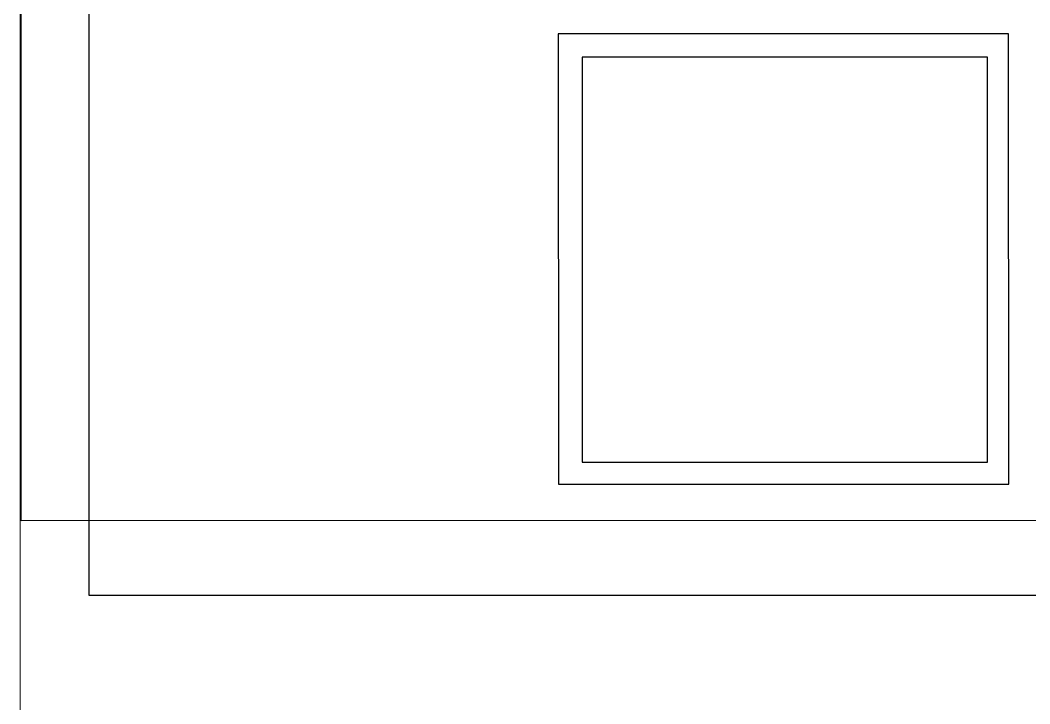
# Model space of a CAD drawing. Header units: inches. Extents: x 567429 to 582707, y 126347 to 133675.
# Drawn here: x 579085.49 to 579129.64, y 129147.45 to 129177.36 of the extents above; entities that cross this region are included whole.
import ezdxf

# ---------------------------------------------------------------- set-up
doc = ezdxf.new("R2010")
doc.units = ezdxf.units.IN
doc.header["$MEASUREMENT"] = 0
for name, color, linetype in [('BORD', 3, 'Continuous'), ('mobl', 11, 'Continuous'), ('wall kanaf', 4, 'Continuous')]:
    doc.layers.add(name, color=color, linetype=linetype)

# ---------------------------------------------------------------- blocks, each defined once
blk = doc.blocks.new('BOARD2')
at = {"layer": 'BORD', "color": 4}
for p, q in [((-163.075, -61.626), (-163.075, 0)), ((-163.075, 0), (163.075, 0))]:
    blk.add_line(p, q, dxfattribs=at)
at = {"layer": 'BORD'}
for p, q in [((-161.386, -24.794), (-161.386, -45.585)), ((-140.595, -24.794), (-161.386, -24.794)), ((-140.595, -45.585), (-140.595, -24.794)), ((-160.38, -25.901), (-160.38, -44.613)), ((-141.668, -25.901), (-160.38, -25.901)), ((-141.668, -44.613), (-141.668, -25.901)), ((-160.38, -44.613), (-141.668, -44.613)), ((-161.386, -45.585), (-140.595, -45.585))]:
    blk.add_line(p, q, dxfattribs=at)

msp = doc.modelspace()

# ---------------------------------------------------------------- linework, layer by layer
at = {"layer": 'mobl', "color": 15}
for p, q in [((579088.486, 129242.203), (579088.486, 129152.203)), ((579088.486, 129152.203), (579288.486, 129152.203))]:
    msp.add_line(p, q, dxfattribs=at)
at = {"layer": 'wall kanaf', "color": 15, "lineweight": 20, "ltscale": 0.1}
msp.add_line((579085.486, 129020.789), (579085.486, 129535.289), dxfattribs=at)

# ---------------------------------------------------------------- block references
at = {"layer": 'BORD', "ltscale": 5, "xscale": 0.947301618010808, "yscale": 0.947301618010808, "zscale": 0.947301618010808, "rotation": 90.0091431634973}
msp.add_blockref('BOARD2', (579085.511, 129309.944), dxfattribs=at)

doc.saveas('drawing.dxf')
